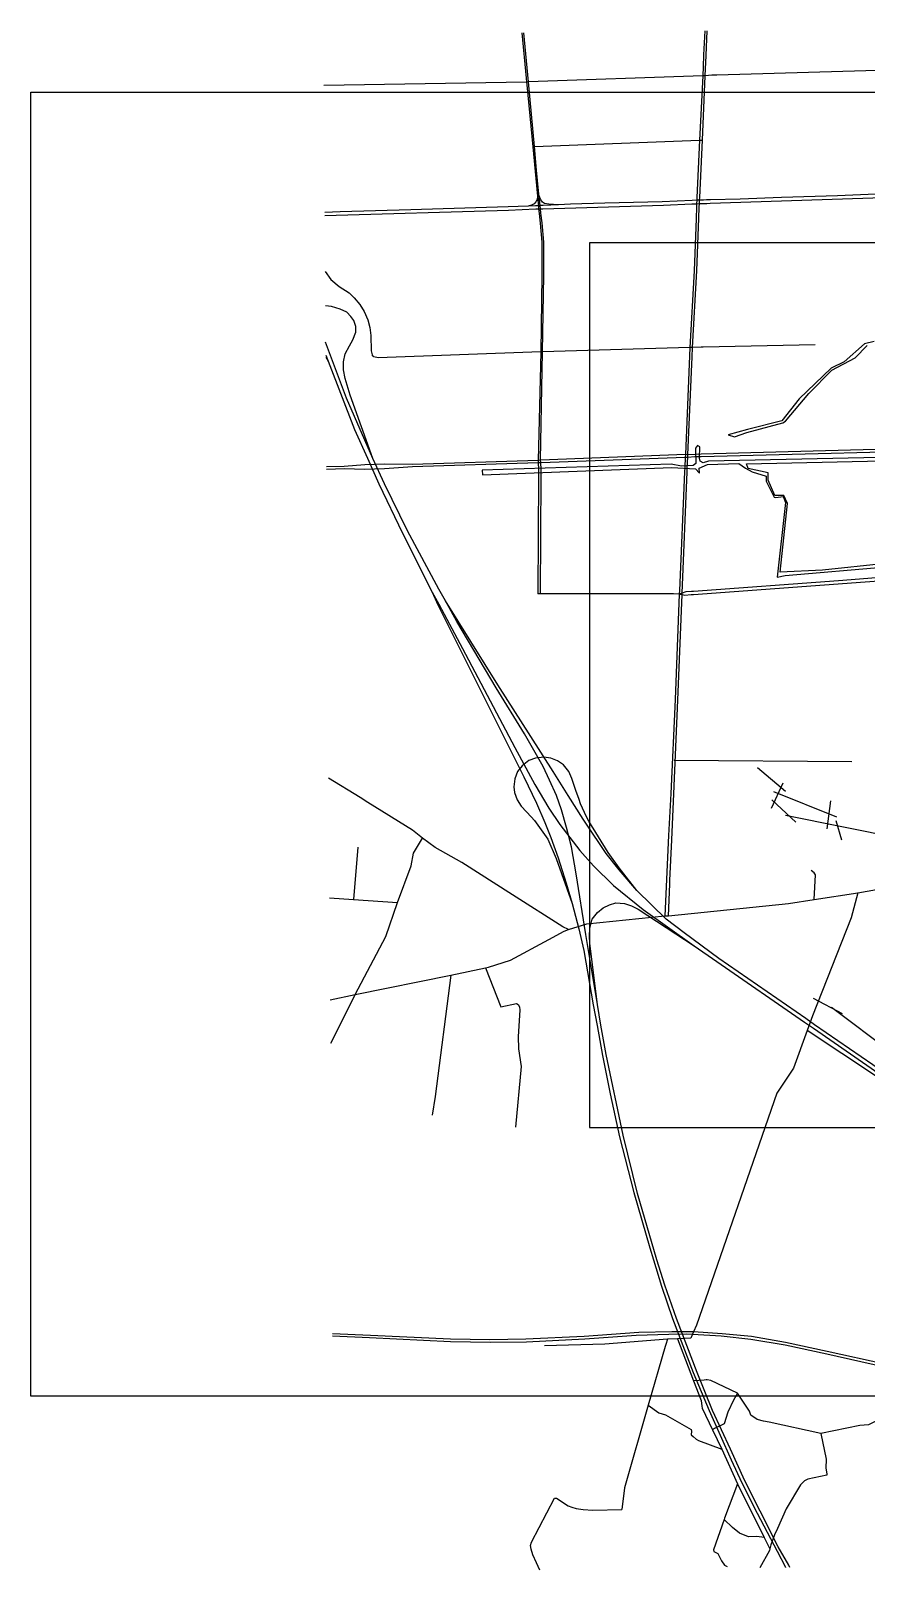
# Model space of a CAD drawing. Header units: metres. Extents: x 4243 to 17166, y -1761 to 6246.
# Drawn here: x 4243 to 8553, y -1761 to 6186 of the extents above; entities that cross this region are included whole.
import ezdxf

# ---------------------------------------------------------------- set-up
doc = ezdxf.new("R2010")
doc.units = ezdxf.units.M
doc.header["$MEASUREMENT"] = 0
doc.header["$XCLIPFRAME"] = 0
for name, color, linetype in [('图框', 6, 'Continuous'), ('底图', 73, 'Continuous'), ('水网', 141, 'Continuous'), ('路网', 2, 'Continuous')]:
    doc.layers.add(name, color=color, linetype=linetype)
picture_1 = doc.add_image_def('image1.jpg', size_in_pixel=(8192, 4266))

msp = doc.modelspace()

# ---------------------------------------------------------------- linework, layer by layer
at = {"layer": '图框'}
msp.add_lwpolyline([(7124.754369260121, 5091.100705268808), (7124.754369260121, 524.6631070550415), (14604.87148212548, 524.6631070550415), (14604.87148212548, 5091.100705268806), (7124.754369260121, 5091.100705268808)], dxfattribs=at)
at = {"layer": '水网'}
for points in [[(8594.853360259673, 4581.354208406817), (8544.551237219712, 4569.052738984581), (8438.480144383968, 4476.654735069256), (8371.845898543135, 4444.723120569077), (8206.585690403937, 4286.041323223093), (8118.323518673889, 4172.550198887125), (7939.741556284251, 4126.852414754161), (7840.649772933568, 4099.651250099587), (7873.317657762324, 4089.858888319517), (7936.474258309579, 4111.619532565237), (8122.679673358218, 4161.66973302525), (8136.835538430373, 4171.46209480532), (8256.616327111842, 4312.90786353126), (8376.397115793196, 4433.680804615258), (8495.233888998278, 4498.246054796037), (8557.301632835763, 4561.352641803503)], [(9101.598247695832, 3993.860222944699), (7738.849676870974, 3964.931315745461), (7711.996548896657, 3956.362747644656), (7695.502844418283, 3964.210321019637), (7692.753772364231, 3979.121227892465), (7694.644714698426, 4038.76140564814), (7682.804125825292, 4044.282707364007), (7672.936725815873, 4031.662712361138), (7674.515422475875, 3952.000557066931), (7660.701644739019, 3942.141212921939), (7599.564815160703, 3938.557800140116), (7546.402987566892, 3948.043135457964), (6571.364557025956, 3917.088946024654), (6572.37771781464, 3892.783546869585), (7549.432280097622, 3931.267071575276), (7672.070589796756, 3924.178152538953), (7692.341811871156, 3901.898035618011), (7691.327923236997, 3927.216219629103), (7734.910577597446, 3946.457981981919), (7895.049665542902, 3951.521618784172), (7929.660169728915, 3928.144485964614), (7963.880548783578, 3908.697464347759), (8036.563917695778, 3886.076686043234), (8036.855055853378, 3860.127775386035), (8077.684998932992, 3777.873431318905), (8086.444618252455, 3777.475849299051), (8124.271471235436, 3781.056387301303), (8137.013132706634, 3750.023428906688), (8092.951556076759, 3365.956610439229), (8134.889279846335, 3374.72152598726), (8655.421742585138, 3418.488608135202)], [(8653.34374398459, 3435.98940395721), (8327.961916189406, 3400.978325540491), (8109.322982528945, 3391.002840299334), (8147.175310100662, 3745.470065484988), (8128.206203436596, 3786.369842451531), (8081.284194407402, 3786.369842451531), (8046.341792721651, 3866.173724380438), (8046.341792721651, 3904.08056829666), (7944.509671461769, 3926.026923305064), (7934.526544034598, 3949.968087883783), (9104.593331492972, 3975.904349510674)]]:
    msp.add_lwpolyline(points, dxfattribs=at)
at = {"layer": '路网'}
for p, q in [((7781.986270385097, 5956.624673709682), (7756.761273766169, 5955.879531907325)), ((6874.77694820636, 5244.368374841695), (6871.826981704915, 5266.590622252261)), ((7677.423872675979, 5275.937050200475), (7675.152955064783, 5217.296503569873)), ((7677.980470124865, 5292.982861754892), (7677.423872675979, 5275.937050200475)), ((7678.559331486233, 5310.603863836672), (7677.980470124865, 5292.982861754892)), ((7677.980470124865, 5292.982861754892), (7692.663510965416, 5293.505739788467)), ((7693.58746274584, 5311.571189613489), (7678.559331486233, 5310.603863836672)), ((7689.379585985327, 5217.714803393405), (7691.750691145891, 5275.858618606755)), ((7691.750691145891, 5275.858618606755), (7692.663510965416, 5293.505739788467)), ((7692.663510965416, 5293.505739788467), (7693.58746274584, 5311.571189613489)), ((7730.701380964602, 5294.682215443287), (7747.88911035494, 5295.283525266626)), ((7749.33626373508, 5312.865314762049), (7731.424957664916, 5312.564659413357)), ((6865.225735904882, 5243.387982510437), (6870.8028423863, 5193.165856917331)), ((6880.777068766066, 5194.185460738314), (6874.77694820636, 5244.368374841695)), ((7711.988574564689, 4552.453254735505), (7701.402090994874, 4552.217973946534)), ((8288.76825221465, 4564.949285355338), (7711.988574564689, 4552.453254735505)), ((5764.396836145081, 4501.296775340509), (5776.098101875046, 4479.908560571668)), ((5979.078061385312, 3979.662579195516), (6037.765696935588, 3846.945041363535)), ((6067.443473184714, 3847.546279653384), (6007.564719084883, 3978.211749361771)), ((7668.64076485508, 3987.531046717371), (7700.812097694958, 3988.132291953487)), ((7701.468882685761, 3999.542886516487), (7670.488668395441, 3998.837076233641)), ((6862.49840837554, 3921.211265427002), (6862.275769395989, 3885.358999659715)), ((6875.611844394589, 3885.842605896703), (6875.923538966336, 3921.851718819642)), ((7617.333611546317, 3931.367030340189), (7616.131361045176, 3909.369418974908)), ((7628.921970535303, 3909.369418974908), (7630.046297395835, 3931.367030340189)), ((6862.275769395989, 3885.358999659715), (6859.203351445727, 3280.016691381519)), ((6871.782453906026, 3279.990551805531), (6875.611844394589, 3885.842605896703)), ((6313.871429944644, 3288.708103858343), (6347.779346846277, 3225.594213583449)), ((6382.522159924963, 3243.852640229685), (6348.647638876224, 3303.777590126673)), ((7650.451160054887, 3275.193940367026), (7661.01537973457, 3275.978127394745)), ((7661.505185496295, 3291.910204758345), (7650.940965814749, 3291.139086504875)), ((7561.590209562679, 2421.189614893636), (8478.04800354992, 2413.841678214609)), ((7992.477594322409, 2382.387564607372), (8135.807820733752, 2261.549940982135)), ((8064.142707528082, 2173.15909236297), (8124.609919343726, 2304.06678147841)), ((8075.340608918223, 2258.193060833437), (8398.95304456004, 2128.404523419566)), ((7110.173143444815, 2128.701185015438), (7079.037081865827, 2194.958926798252)), ((8189.55629171536, 2101.551494575513), (8066.382287806133, 2215.676220337162)), ((8351.922586567118, 2065.747839420801), (8369.83850094583, 2211.200763442845)), ((6842.004490126157, 2110.130785982066), (6910.176546285161, 2013.698465569818)), ((7105.831683306256, 2095.938367817027), (7091.972406694899, 2116.782670909946)), ((7212.0861372652, 1939.182510695362), (7105.831683306256, 2095.938367817027)), ((7121.939613614464, 2106.563077097235), (7110.173143444815, 2128.701185015438)), ((7221.481502285462, 1944.736560350226), (7121.939613614464, 2106.563077097235)), ((8811.026353724534, 1998.615698527661), (8136.927246950101, 2135.11770876107)), ((8396.910710383903, 2109.240380116156), (8425.639495939133, 2008.770282538433)), ((6221.609835986281, 1949.611057782021), (6253.191175515065, 2000.198785764573)), ((6253.191175515065, 2000.198785764573), (6264.133881464832, 2017.723542407097)), ((5930.698610685999, 1972.41536793852), (5907.555288555333, 1701.615309035347)), ((6915.397430405254, 1494.631524438446), (6993.721824124688, 1537.285133525205)), ((7665.790985886241, 1463.151061350421), (7781.897214785451, 1381.725633311493)), ((7781.897214785451, 1381.725633311493), (8235.346028585216, 1068.73088627489)), ((8241.424072785536, 1086.907674149552), (7793.151615305105, 1397.733638676756)), ((5916.995181376346, 1211.375624170468), (5788.665399775141, 957.6136797847576)), ((8279.118395319441, 1191.901369336235), (8429.079293272225, 1113.164605597965)), ((8374.065099150059, 1145.288830331934), (8684.789576396463, 911.1104333442636)), ((8235.346028585216, 1068.73088627489), (8281.176262945168, 1036.532818199543)), ((8286.463938756147, 1053.873244445247), (8241.424072785536, 1086.907674149552)), ((8154.105064206058, 795.1022894586786), (8119.785265196346, 743.6310068698949)), ((7518.726806605467, -595.4083333551533), (7515.620992806042, -606.2005388313555)), ((7527.109164254973, -568.1664646585122), (7518.726806605467, -595.4083333551533)), ((7716.196451314026, -779.031311478524), (7661.026511686156, -783.1991838696994)), ((7726.760670995573, -778.2343200431787), (7716.196451314026, -779.031311478524)), ((7702.192459374899, -884.3643763946019), (7705.342800965765, -913.3301563282147)), ((7770.93224494555, -1029.924236644583), (7759.61105273501, -1035.294017813226)), ((7809.671427745604, -1010.26114914153), (7770.93224494555, -1029.924236644583)), ((7660.124823805178, -1070.700544870051), (7675.898795655228, -1083.778723121679)), ((7015.050638554851, -1427.569075572828), (7034.09740343527, -1434.885326372983)), ((8080.589672485599, -1578.348278136516), (8060.618955835932, -1629.966307927912)), ((6869.878234235804, -1760.593146949599), (6851.054764725501, -1721.705025496485)), ((8135.726216275477, -1745.142576271726), (8136.744419545168, -1747.121441130119)), ((8159.115269135917, -1746.883552015351), (8153.203376325079, -1735.161372868402))]:
    msp.add_line(p, q, dxfattribs=at)
for points in [[(6776.144074255832, 6175.560013117211), (6798.946111085126, 5940.780615750178), (6800.871938275406, 5921.341605832275), (6802.33022360527, 5906.739491712244), (6832.542333405696, 5587.523616310152), (6856.67639900581, 5332.564792353601), (6860.8063521164, 5294.080905650218), (6861.563324654706, 5282.995895646454), (6862.698783464963, 5266.394543420465), (6865.225735904882, 5243.387982510437)], [(6871.826981704915, 5266.590622252261), (6870.324168576161, 5283.074327285343), (6869.043994436275, 5296.734512137192), (6865.34818733507, 5334.08114364365), (6864.557818955042, 5342.015847008617), (6852.268147176364, 5465.912924284523), (6841.102802245178, 5587.863495257161), (6810.534470075976, 5921.511549967283), (6786.981832886347, 6175.675240730343)], [(7720.795507755362, 6185.603600551782), (7714.148172695423, 6060.944976474565), (7711.621220246191, 5999.49001315463), (7709.439358225323, 5953.748688058404), (7693.542934945085, 5620.727219774796), (7679.427623516182, 5324.538591265156), (7678.559331486233, 5310.603863836672)], [(7693.58746274584, 5311.571189613489), (7694.322171375389, 5324.460159357113), (7707.691642225022, 5621.223967285303), (7722.675245685735, 5953.905559985375), (7726.99444192485, 6058.997133052383), (7733.130319224904, 6185.734745020454)], [(10489.29855036572, 6026.132224607223), (10427.10435086512, 6024.628859798365), (9590.171023234958, 6003.673280963616), (9573.228196734795, 6002.588245737308), (9024.089148644587, 5992.862151164503), (7781.986270385097, 5956.624673709682)], [(7756.761273766169, 5955.879531907325), (7722.675245685735, 5953.905559985375), (7709.439358225323, 5953.748688058404), (6810.534470075976, 5921.511549967283), (6800.871938275406, 5921.341605832275), (5754.799990205327, 5902.907971682434)], [(6832.542333405696, 5587.523616310152), (6841.102802245178, 5587.863495257161), (7693.542934945085, 5620.727219774796), (7707.691642225022, 5621.223967285303)], [(6856.67639900581, 5332.564792353601), (6855.095662234583, 5315.571213244869), (6849.028749995166, 5302.316238015366), (6839.232634796063, 5292.812926398532), (6825.696184724802, 5285.610283890215), (6809.298823725665, 5281.296543591597)], [(6965.168374736093, 5286.76061489241), (6916.009687604615, 5290.093961031583), (6892.732782075414, 5294.891366683354), (6882.391201384598, 5301.911007245479), (6874.632232874865, 5312.996034482436), (6865.34818733507, 5334.08114364365)], [(7747.88911035494, 5295.283525266626), (8641.083308626197, 5324.800030955521), (8966.626027506078, 5332.839304212424), (9113.000025945017, 5333.767415775394), (9315.779610375175, 5345.179272197128), (9462.732470175484, 5350.538796086738), (9597.417922085384, 5354.917921018262), (9631.492818216097, 5356.826435661815), (9646.799248196416, 5356.774147584509)], [(9629.778498055646, 5374.094585177431), (9601.803910024695, 5373.545559610182), (9492.131947694581, 5370.852720267081), (9368.990326974774, 5367.257911394759), (9278.64342824579, 5363.205582667085), (9201.34317383566, 5359.610776053682), (9136.176743924852, 5356.01597050199), (9107.823669625679, 5355.545377855131), (9081.78604072542, 5355.114001275448), (8987.409376435213, 5352.421166013403), (8859.75931634591, 5349.728331346472), (8714.587568395073, 5347.022425267322), (8563.571547186235, 5341.192310832383), (8404.9190089053, 5334.447159501667), (8116.378888774896, 5325.453630208445), (7901.988681456306, 5317.3620739248), (7749.33626373508, 5312.865314762049)], [(7678.559331486233, 5310.603863836672), (7655.237898165593, 5309.728041912371), (7500.637389345327, 5303.427354714774), (7203.993210286135, 5295.335813079901), (7026.917296275731, 5290.394615825206), (6965.168374736093, 5286.76061489241), (6886.688133726129, 5284.107010580541), (6870.324168576161, 5283.074327285343), (6861.563324654706, 5282.995895646454), (6846.947075516219, 5282.878248189518), (6809.298823725665, 5281.296543591597), (6705.237363735446, 5276.930517089495), (6203.921168895671, 5261.45335792232), (5839.539079684998, 5250.734390982369), (5759.281272836262, 5248.400356255413)], [(5759.395322226221, 5231.743489233252), (6707.664128635312, 5259.492570579926), (6848.026874575997, 5266.093889220559), (6862.698783464963, 5266.394543420465), (6871.826981704915, 5266.590622252261), (6885.16305670538, 5266.878204544948), (7507.828628454591, 5285.649499716645), (7653.178487586091, 5292.080897203589), (7677.980470124865, 5292.982861754892)], [(7692.663510965416, 5293.505739788467), (7727.183685066411, 5294.760647158546), (7730.701380964602, 5294.682215443287)], [(7731.424957664916, 5312.564659413357), (7729.398942925269, 5312.865314762049), (7714.137040736385, 5312.224788155347), (7693.58746274584, 5311.571189613489)], [(6870.8028423863, 5193.165856917331), (6879.39670707495, 5093.924827332084), (6880.042360125343, 4931.99323085224), (6879.875380885088, 4921.875845511386), (6873.340926775941, 4528.598420191498), (6860.327678306261, 3967.990592722257), (6861.285025924677, 3956.932931651769), (6862.49840837554, 3921.211265427002)], [(6875.923538966336, 3921.851718819642), (6874.28714245581, 3957.377329184616), (6873.207343384857, 3968.474202242156), (6883.025722475955, 4528.7552737472), (6889.626968285302, 4922.189562761634), (6889.749419724802, 4929.980210361478), (6889.114898625995, 5094.133975123463), (6880.777068766066, 5194.185460738314)], [(7675.152955064783, 5217.296503569873), (7664.7111868246, 4947.143181477151), (7642.814642995829, 4551.512131608498), (7620.394897544989, 3997.778360883648), (7619.682452805573, 3984.825443522015), (7617.333611546317, 3931.367030340189)], [(7630.046297395835, 3931.367030340189), (7632.361742805922, 3984.956148978265), (7633.085319495062, 3997.530020260195), (7654.603377064923, 4503.109744550136), (7657.208253154763, 4551.263779686705), (7678.292164705927, 4946.30660045048), (7689.379585985327, 5217.714803393405)], [(5761.375540426234, 4942.537035542017), (5791.471323555567, 4902.399248839763), (5833.672542514513, 4865.053942279832), (5884.523285916309, 4832.362187670486), (5911.885616746033, 4807.735590060183), (5940.828684356296, 4773.645350351404), (5962.179762685904, 4737.41150395054), (5981.805388916518, 4693.282693877291), (5992.124705715338, 4653.284562343674), (5997.045027205953, 4613.286562278342), (5999.527451845119, 4534.022940104769), (6003.81325224624, 4512.534012759512)], [(5838.247773586074, 4749.424083930382), (5794.977887517074, 4763.005241409817), (5762.584821785101, 4765.927570157161)], [(6007.564719084883, 3978.211749361771), (5890.156052146341, 4305.450144949776), (5863.995971804719, 4390.672644350154), (5856.292663045461, 4434.944138399734), (5855.758329484845, 4477.438127249887), (5865.454257134581, 4518.05002333637), (5887.083634196081, 4559.276399570459), (5904.015328744659, 4590.098239437153), (5919.154779495904, 4629.285746528243), (5918.909876615042, 4658.552282606659), (5909.514511594782, 4689.844940806681), (5894.586567875229, 4711.321109937446), (5873.680767504732, 4732.797316970244), (5838.247773586074, 4749.424083930382)], [(6007.564719084883, 3978.211749361771), (5871.74380836473, 4289.699733022075), (5763.865576556185, 4578.882565785141)], [(7701.402090994874, 4552.217973946534), (7657.208253154763, 4551.263779686705), (7642.814642995829, 4551.512131608498), (6883.025722475955, 4528.7552737472), (6873.340926775941, 4528.598420191498), (6035.594966866309, 4497.946660345362), (6012.874658795307, 4502.626113784907), (6003.81325224624, 4512.534012759512)], [(5764.32701065601, 4511.494146660377), (5776.098101875046, 4479.908560571668), (5912.976547755533, 4127.556635975314), (5979.078061385312, 3979.662579195516)], [(7670.488668395441, 3998.837076233641), (7633.085319495062, 3997.530020260195), (7620.394897544989, 3997.778360883648), (6874.509781435365, 3968.526484352013), (6873.207343384857, 3968.474202242156), (6860.327678306261, 3967.990592722257), (6212.715408666293, 3946.110549695266), (6067.343285635345, 3948.790003268456), (5966.487826984608, 3945.666152572201), (5859.977338195079, 3936.935059486365), (5768.278541345382, 3934.422881741485)], [(5768.353616776177, 3923.459325653443), (5860.611859284574, 3925.929708559939), (5965.229916734854, 3923.694656322187), (6066.875743786106, 3926.844642343407), (6211.657873505959, 3936.869707017148), (6861.285025924677, 3956.932931651769), (6874.28714245581, 3957.377329184616), (6876.257497435668, 3957.442681764661), (7619.682452805573, 3984.825443522015), (7632.361742805922, 3984.956148978265), (7668.64076485508, 3987.531046717371)], [(7700.812097694958, 3988.132291953487), (9175.439128335802, 4026.115366406679), (9190.200092815096, 4026.494413515496)], [(9192.994212035324, 4040.270823305415), (9178.155323906103, 4039.865634559594), (7701.468882685761, 3999.542886516487)], [(7616.131361045176, 3909.369418974908), (7589.648454185809, 3296.589194523579), (7588.279224455591, 3277.755618174502), (7566.516263995551, 2733.829412317311), (7544.886886945227, 2248.161410047149), (7532.975701425458, 2031.092557163385), (7513.171964016044, 1616.646857107)], [(7532.307784475618, 1617.809909427014), (7539.33204434463, 1781.239467233361), (7540.100148836383, 1799.025272707396), (7549.450986065203, 2010.379085023364), (7559.803698705742, 2246.214176766516), (7580.40893645608, 2730.849634595157), (7603.017925026128, 3275.233149718435), (7603.318487655605, 3282.656788953522), (7628.921970535303, 3909.369418974908)], [(6037.765696935588, 3846.945041363535), (6159.894310284639, 3593.042151671776), (6313.871429944644, 3288.708103858343), (6343.437886705855, 3222.914919209608)], [(6348.647638876224, 3303.777590126673), (6186.94494654634, 3604.190973104851), (6067.443473184714, 3847.546279653384)], [(7661.01537973457, 3275.978127394745), (8757.13387778611, 3356.971849526686), (8943.638552654767, 3363.284598936734), (9046.9541720564, 3365.963924207201), (9065.900749394905, 3365.754806117096)], [(9068.294118445601, 3379.791865968553), (9050.00432610535, 3380.092473572062), (8799.067929964745, 3377.491564547119), (8409.171413455391, 3346.306839330529), (7661.505185496295, 3291.910204758345)], [(7588.279224455591, 3277.755618174502), (7558.846351085462, 3278.840410470439), (6871.782453906026, 3279.990551805531), (6859.203351445727, 3280.016691381519)], [(7650.940965814749, 3291.139086504875), (7623.144488966325, 3289.113267600478), (7603.318487655605, 3282.656788953522), (7588.279224455591, 3277.755618174502)], [(7588.279224455591, 3277.755618174502), (7603.017925026128, 3275.233149718435), (7616.576639006147, 3272.697612003366), (7650.451160054887, 3275.193940367026)], [(6343.437886705855, 3222.914919209608), (6453.710974285612, 2998.862647368515), (6671.919440135592, 2565.982806388696), (6787.123981155687, 2335.591198437323), (6852.01211234578, 2199.41532828979), (6894.747664856025, 2099.218566124735), (6925.048830256099, 2020.925309023296)], [(6347.779346846277, 3225.594213583449), (6470.086071385303, 2997.908574878646), (6739.679614184658, 2485.843827561418)], [(7031.837617775656, 1972.898898185172), (7006.289794635262, 2072.937798920495), (6981.33196479478, 2163.803367801418), (6954.570759214694, 2239.065611618513), (6918.892862415176, 2316.837521279638), (6886.61021008552, 2387.565826099773), (6790.407906135778, 2556.625390269736), (6644.378998115891, 2794.915016343293), (6440.419427085901, 3136.563537725189), (6382.522159924963, 3243.852640229685)], [(7091.972406694899, 2116.782670909946), (7015.685159655522, 2239.20936700044), (6937.550009064612, 2361.637294145243), (6822.256412456045, 2543.660937365552), (6651.837403996147, 2809.474189280474), (6382.522159924963, 3243.852640229685)], [(6739.679614184658, 2485.843827561418), (6842.371844435344, 2295.091133205162), (6914.629325917224, 2172.925247207226), (6972.337349945913, 2089.168877685384), (7074.751281464704, 1955.099770364759), (7146.485561335691, 1875.565953216456), (7249.01081236475, 1774.143447757175), (7401.70775788487, 1650.100990731677), (7665.790985886241, 1463.151061350421)], [(6926.49598363624, 2431.50331327453), (6889.727155825356, 2435.397839417158), (6847.33669372485, 2430.457803111465), (6811.914831755915, 2418.591269060446), (6777.216546476122, 2391.290443340258), (6754.529634256148, 2362.055495835317), (6739.189808424796, 2324.613432692306), (6734.59231345565, 2283.590655214561)], [(7079.037081865827, 2194.958926798252), (7071.266981406371, 2217.057989500405), (7055.147919144714, 2264.235898028536), (7033.652125476161, 2326.939672702399), (7018.379091335693, 2361.571950131503), (6991.384114815154, 2395.916811606789), (6959.691455785417, 2418.055445659847), (6926.49598363624, 2431.50331327453)], [(7016.675903124968, 1547.543453339895), (6988.456412205706, 1561.04263131175), (6728.035595445195, 1725.229378122312), (6467.214028515154, 1892.280295922363), (6412.066352775553, 1923.003905194753), (6329.322575275088, 1969.501118472253), (6264.133881464832, 2017.723542407097), (6211.913908334682, 2060.11761431949), (5981.838784765685, 2201.950642475335), (5942.431685025105, 2227.944177655445), (5779.275044435868, 2328.666163845396)], [(6734.59231345565, 2283.590655214561), (6738.978301394965, 2253.323540054669), (6751.52400800609, 2215.698850248417), (6773.019801674644, 2184.046630915196), (6801.083445305238, 2153.596803103515), (6824.972608026349, 2129.106310151459), (6842.004490126157, 2110.130785982066)], [(6993.721824124688, 1537.285133525205), (7016.675903124968, 1547.543453339895), (7111.431053685257, 1576.18838704325), (7513.171964016044, 1616.646857107), (7532.307784475618, 1617.809909427014), (8152.20150090591, 1680.353538362251), (8283.85906267562, 1701.014176717435), (8510.494413975859, 1736.585579286737), (8702.20884102606, 1770.170724110154), (8817.179611115022, 1808.787221069855), (9604.486709745835, 2205.832026556542), (9614.995269686218, 2210.745834441798)], [(6910.176546285161, 2013.698465569818), (6952.845307106386, 1913.699256515538), (7036.646619774635, 1681.581937132345)], [(6925.048830256099, 2020.925309023296), (6963.788013056154, 1917.397592148685), (7005.365842854835, 1785.159921754559), (7036.646619774635, 1681.581937132345), (7070.554536676268, 1550.117835594748), (7096.581033615628, 1437.864820548275), (7144.103324234719, 1157.210674877219), (7164.185360376025, 1050.292777621595)], [(5916.995181376346, 1211.375624170468), (6075.22470558458, 1510.456727778481), (6133.901209185133, 1685.293270340131), (6205.56869735592, 1876.14095758734), (6216.422347706044, 1941.299583440122), (6221.609835986281, 1949.611057782021)], [(7184.300792355323, 1052.853987360315), (7165.754965195667, 1159.510556851455), (7105.77602355578, 1521.093994101451), (7056.906767094742, 1834.113436844607), (7031.837617775656, 1972.898898185172)], [(7369.180202676216, 1748.830424858665), (7278.443685725564, 1855.532295115233), (7212.0861372652, 1939.182510695362)], [(7369.180202676216, 1748.830424858665), (7277.77576878504, 1865.24201570166), (7221.481502285462, 1944.736560350226)], [(8283.85906267562, 1701.014176717435), (8291.673690924654, 1829.134439799876), (8284.582639364759, 1839.379937245452), (8268.730743875962, 1851.78170525463)], [(7793.151615305105, 1397.733638676756), (7613.682332245865, 1528.673378721753), (7520.908668626333, 1600.808447775373), (7369.180202676216, 1748.830424858665)], [(5783.508323015878, 1710.561059801781), (5907.555288555333, 1701.615309035347), (6133.901209185133, 1685.293270340131)], [(7165.754965195667, 1159.510556851455), (7127.316345025086, 1474.859850070381), (7125.613156814361, 1511.920331438479), (7127.49445620575, 1552.548471113609), (7139.69507239596, 1599.932892744837), (7165.966472225497, 1635.164231433475), (7195.232366355369, 1658.45147045044), (7228.672741394723, 1673.375190251449), (7261.523123124847, 1684.130211571639), (7306.329218166182, 1680.301266077381), (7341.550705055007, 1668.801368754764), (7375.581073396141, 1651.329386450292), (7665.790985886241, 1463.151061350421)], [(8510.494413975859, 1736.585579286737), (8475.707073105732, 1607.028810699878), (8276.500844326103, 1101.80455863144)], [(5787.119305085623, 1183.342867597414), (5916.995181376346, 1211.375624170468), (6409.238837715472, 1310.676478976791), (6588.485481785844, 1348.75574244227), (6604.671335745837, 1352.192552106397), (6717.727410596097, 1389.17425359966), (6915.397430405254, 1494.631524438446)], [(6409.238837715472, 1310.676478976791), (6329.378235016251, 684.9861548803163), (6313.726714616874, 588.9832600252121)], [(6588.485481785844, 1348.75574244227), (6667.188361775363, 1147.867408831545), (6747.872728705639, 1163.992714442254), (6757.457336865599, 1158.96172133967), (6764.514992576325, 1147.357776344695), (6766.529875366249, 1130.213229200279), (6757.234697874868, 993.6849529668107), (6759.383164055879, 931.471532278636), (6772.964141935343, 839.2169713354087), (6742.930143315579, 526.7327060847892)], [(7164.185360376025, 1050.292777621595), (7193.039372384781, 896.6081118052242), (7231.800819086143, 698.3929076422355), (7279.924234954873, 477.3009752104408), (7353.929432435194, 188.3848185585229), (7437.229807395723, -96.48704109160464), (7455.040925916519, -157.6626718603656)], [(7472.640537414932, -158.3551751063787), (7373.25449603633, 183.8899535196251), (7298.670437205815, 484.8927770354203), (7210.694643626222, 901.0248364633296), (7184.300792355323, 1052.853987360315)], [(8276.500844326103, 1101.80455863144), (8248.4260687551, 1024.811383544875), (8177.448761426147, 830.122225266823), (8154.105064206058, 795.1022894586786)], [(8281.176262945168, 1036.532818199543), (8641.105572525645, 788.38579089049), (9001.302048884567, 572.7803144323988), (9125.24516993598, 502.1017498145228)], [(9133.605263695354, 516.8672507772571), (9013.81435964466, 582.6588819235913), (8646.5045678264, 806.2485491474507), (8286.463938756147, 1053.873244445247)], [(9991.878537705401, 86.11398295540133), (9537.472376294669, 264.6540458970121), (9507.304794285677, 283.0517655149451), (9422.813300775597, 320.1870200195699), (9397.1430261957, 323.1792745198472), (9140.952350085834, 467.6838285698903), (9126.024406366285, 470.6761193051351), (9021.951814426342, 533.3183919549338), (8748.016811484706, 698.1969023802665), (8727.122143054614, 702.3783486899337), (8672.775967655934, 729.8452598121366), (8605.895217584679, 787.1705493274492), (8248.4260687551, 1024.811383544875)], [(8119.785265196346, 743.6310068698949), (8092.22255927534, 702.2999465572065), (7677.334817085648, -495.2729346478007), (7662.440269215266, -530.4066514364093), (7657.508815774928, -542.583877344674), (7648.491937024752, -562.2477196632535), (7579.807811195263, -565.5925295502528), (7527.109164254973, -568.1664646585122), (7204.226981215413, -593.8143264083772), (6892.499011146139, -602.1763277385033)], [(7455.040925916519, -157.6626718603656), (7496.540832085767, -293.5624131481745), (7553.881501795956, -460.7009448414318), (7660.603497615318, -740.344503159693), (7741.900121744954, -935.946150435193)], [(7760.379157215592, -936.1290641395026), (7681.086283926153, -740.0831936677567), (7574.876357754925, -460.9491945515038), (7514.819492476293, -289.9692753800773), (7472.640537414932, -158.3551751063787)], [(9853.84236912639, -824.9954178063783), (9750.426562175388, -829.6205627364689), (9644.127580425005, -830.4175508097397), (9542.448357524581, -827.3341212533996), (9439.344245154643, -822.8134985464276), (9327.924566826085, -815.2094415366302), (9252.271840876201, -808.0496034497045), (9031.948304696241, -776.8493839833536), (8923.01105101616, -758.2049935926334), (8648.775485445049, -697.5158027452997), (8352.109042475233, -631.0643850402557), (8135.793007966364, -584.8643655027845), (7960.364622425522, -555.0224045464417), (7810.350476635853, -539.7747544227748), (7662.440269215266, -530.4066514364093), (7550.586444866145, -529.4920524326735), (7379.210088785971, -533.7906671548843), (7098.161770384992, -553.9118222767138), (6797.242922876264, -568.7805506182485), (6610.983150875428, -571.3022224316954), (6408.437337376411, -567.1081462279544), (5995.174859754974, -548.7508798135094), (5798.926873374963, -540.4512221483163)], [(5799.000470966332, -551.1950146998859), (5990.633024536306, -559.8436369896517), (6408.704504154854, -580.5004405752406), (6613.832929846132, -583.9628362302318), (6799.81440310576, -581.6894142879753), (7100.644195026021, -566.7815047181792), (7366.898153105984, -547.1438010801212), (7534.066632434958, -542.231103803555), (7624.268815824994, -541.0029291734681), (7657.508815774928, -542.583877344674), (7804.773370145122, -551.5208036346011), (7958.527850825572, -568.7282879851408), (8135.258674416924, -596.4535836997092), (8350.060763845453, -642.9279364483083), (8646.560227575013, -710.9994122800999), (8915.953395296121, -769.6111306953826), (9030.378699874738, -788.3077653251238), (9142.377239564665, -804.4827482351683), (9257.136502625654, -819.9391132929013), (9450.019784325968, -833.7753524478175), (9543.583816334836, -839.2628083844321), (9641.945718394825, -840.922110048181), (9747.42093592533, -840.4256261084809), (9848.098283395406, -837.0547609348431)], [(7515.620992806042, -606.2005388313555), (7428.535755165154, -908.1563008251253), (7305.104703765595, -1336.128634734603), (7291.590517586328, -1447.610366409702)], [(7579.807811195263, -565.5925295502528), (7661.026511686156, -783.1991838696994), (7702.192459374899, -884.3643763946019)], [(8761.341754535448, -928.6557305805036), (8661.009497486288, -962.0897169584059), (8564.873985225566, -1010.457126915513), (8520.079022135818, -1013.435988674464), (8318.835646676132, -1054.63043648476), (8051.90263970592, -996.1246108129271), (8023.838996075324, -991.9437460550687), (7990.988614345202, -982.3930777465577), (7958.149364564801, -960.2997794114636), (7951.581514604622, -938.8074430595734), (7888.274120185757, -846.8668503803783), (7752.119250996272, -780.5991633283555), (7732.983430534834, -777.7639644183802), (7726.760670995573, -778.2343200431787)], [(7888.274120185757, -846.8668503803783), (7867.824729735264, -882.6789500001469), (7839.237884495641, -945.0657017515622), (7820.525078095727, -1004.852161368413), (7809.671427745604, -1010.26114914153)], [(7428.535755165154, -908.1563008251253), (7483.126833444694, -947.665687193221), (7516.923430854688, -958.0656234152266), (7649.482680484886, -1033.961371611396), (7651.564354965696, -1042.806481415464), (7650.005882095779, -1062.560972295294), (7660.124823805178, -1070.700544870051)], [(7705.342800965765, -913.3301563282147), (7706.968065535882, -924.3703204552291), (7759.61105273501, -1035.294017813226), (7807.300322585041, -1135.764669497555), (7889.532030435512, -1314.53244244639), (7889.71014162549, -1314.924388202897), (8027.056129366393, -1591.399782404827), (8055.654106544563, -1650.529845830111)], [(7741.900121744954, -935.946150435193), (7856.325426334748, -1190.23274279671), (7911.272726984927, -1309.032135694812), (7990.654655875871, -1465.835631610418), (8092.957267904886, -1662.732081268506), (8135.726216275477, -1745.142576271726)], [(8153.203376325079, -1735.161372868402), (8099.569645665821, -1639.229049435409), (8005.64939128631, -1456.063234735338), (7927.235941965365, -1298.619434164429), (7852.440376105019, -1135.751604448596), (7760.379157215592, -936.1290641395026)], [(7675.898795655228, -1083.778723121679), (7688.477898115525, -1091.147440751607), (7807.300322585041, -1135.764669497555)], [(8318.835646676132, -1054.63043648476), (8345.708171755308, -1186.888104392739), (8345.118178455392, -1234.653634549642), (8349.893784616375, -1263.919074738456), (8349.292659364874, -1269.889738501573), (8251.954896604877, -1290.793571072689), (8234.633583845805, -1299.155094059708), (8213.738915425027, -1320.659859636391), (8139.689190145814, -1443.677886255144), (8095.495352296392, -1545.203404167725), (8080.589672485599, -1578.348278136516)], [(7889.532030435512, -1314.53244244639), (7822.662412315842, -1491.664509151655), (7820.346966905752, -1498.131518478563), (7764.353263035649, -1654.932581012661), (7766.412673615151, -1664.53498011647), (7787.67469635629, -1674.81672423851), (7806.198259625817, -1712.546862137562), (7822.662412315842, -1733.815738800506), (7835.697924684966, -1742.046313786472)], [(6824.73883709521, -1652.763874860073), (6820.174737975236, -1633.140985994658), (6826.185990484664, -1616.483715321461), (6945.197658084565, -1388.884326438012), (6955.850933354581, -1388.884326438012), (7015.050638554851, -1427.569075572828)], [(7034.09740343527, -1434.885326372983), (7056.706392016495, -1442.802549972723), (7092.907490415733, -1447.126971907972), (7141.910330265992, -1451.386068752559), (7291.590517586328, -1447.610366409702)], [(8027.056129366393, -1591.399782404827), (7988.138835376361, -1586.9317014353), (7946.338366585085, -1587.532671484689), (7899.762291634687, -1569.020167418348), (7863.928547555814, -1539.755460006708), (7820.346966905752, -1498.131518478563)], [(6851.054764725501, -1721.705025496485), (6832.976479415084, -1681.414281018602), (6824.73883709521, -1652.763874860073)], [(8060.618955835932, -1629.966307927912), (8055.654106544563, -1650.529845830111), (8053.694883505114, -1658.655961154553), (8053.26073749573, -1659.531281935109), (8004.639406005154, -1748.526230982563)]]:
    msp.add_lwpolyline(points, dxfattribs=at)

# ---------------------------------------------------------------- pictures from other files: only their frames are drawn
at = {"layer": '底图'}
image = msp.add_image(picture_1, insert=(4242.667893890029, -861.6137822939169), size_in_units=(12923.689054182065, 6730.036316545495), dxfattribs=at)
image.set_boundary_path([(-0.5, -0.5), (8191.500000000001, 4265.5)])
image.dxf.clipping = 0

doc.saveas('drawing.dxf')
